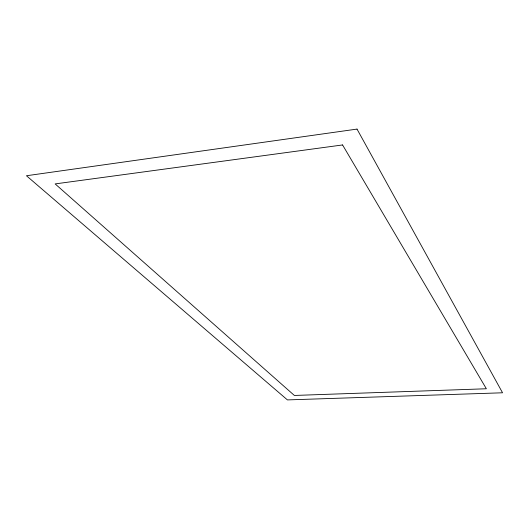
<?xml version="1.0" encoding="UTF-8"?>
<svg xmlns="http://www.w3.org/2000/svg" width="529" height="529" viewBox="0 0 529 529"><rect width="100%" height="100%" fill="white"/><g stroke="black" fill="none" stroke-linecap="round" stroke-linejoin="round"><path stroke-width="0.79" d="M357.015 129.089L26.45 175.747L287.432 399.911L502.55 392.789L357.015 129.089M342.574 144.946L55.148 183.907L294.362 395.454L486.363 388.762L342.574 144.946"/></g></svg>
